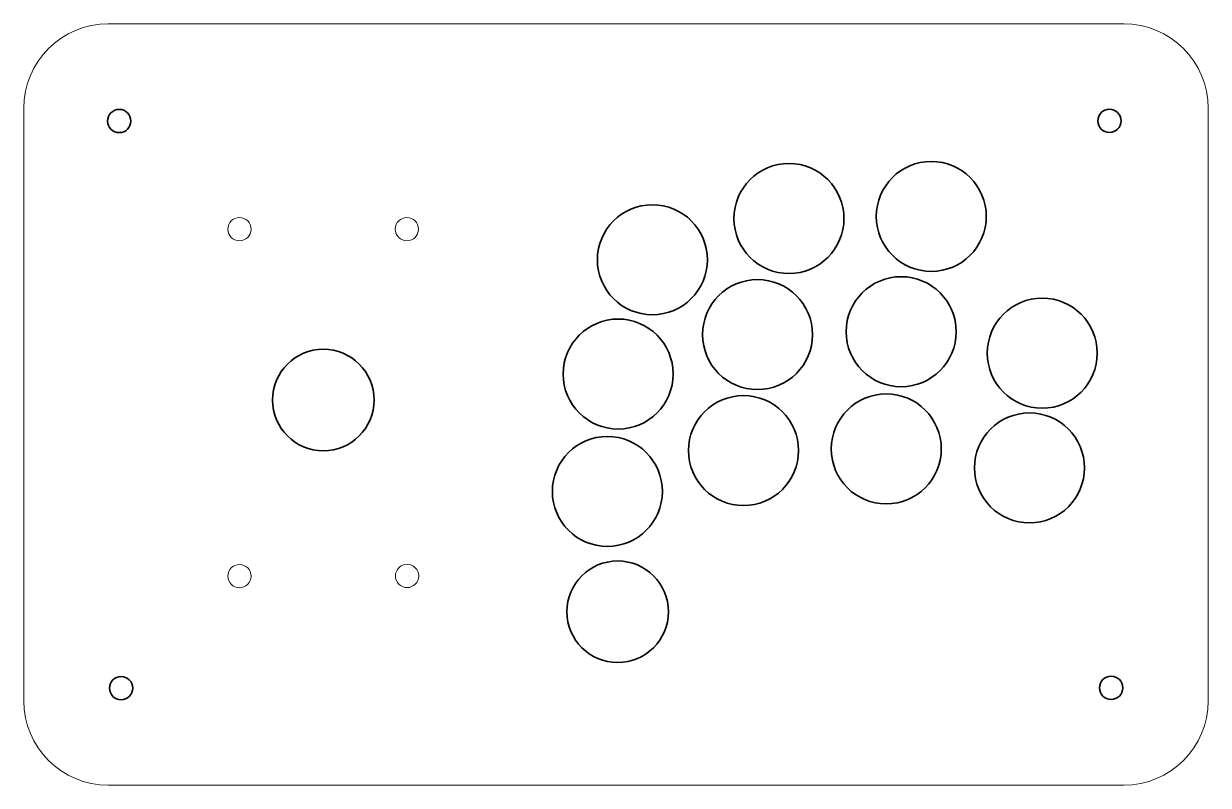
# Model space of a CAD drawing. Header units: millimetres. Extents: x 198 to 2216, y -826 to 151.
# Drawn here: x 1124.4 to 1404.4, y -650.2 to -470.2 of the extents above; entities that cross this region are included whole.
import ezdxf

# ---------------------------------------------------------------- set-up
doc = ezdxf.new("R2010")
doc.units = ezdxf.units.MM
doc.header["$MEASUREMENT"] = 0
doc.layers.add('Layer 1', color=7, linetype='Continuous')

msp = doc.modelspace()

# ---------------------------------------------------------------- linework, layer by layer
at = {"layer": 'Layer 1', "color": 250, "lineweight": 35}
for centre, major_axis in [((1146.9399, -493.2024), (0, 2.75)), ((1380.9894, -493.1624), (0, 2.75)), ((1305.241, -516.2349), (0, 13)), ((1338.8832, -515.7497), (0, 13)), ((1272.9567, -525.9876), (0, 13)), ((1297.8164, -543.6757), (0, 13)), ((1331.7562, -542.993), (0, 13)), ((1365.1108, -548.0645), (0, 13)), ((1264.8619, -553), (0, 13)), ((1195.1835, -559.1424), (0, 12)), ((1294.5005, -571.0885), (0, 13)), ((1328.2452, -570.6984), (0, 13)), ((1362.0874, -575.1847), (0, 13)), ((1262.3162, -580.7438), (0, 13)), ((1264.7544, -609.1858), (0, 12)), ((1147.3793, -627.2274), (0, 2.75)), ((1381.3894, -627.1619), (0, 2.75))]:
    msp.add_ellipse(centre, major_axis=major_axis, ratio=1, dxfattribs=at)
at = {"layer": 'Layer 1', "color": 250, "lineweight": 18}
for centre in [(1175.3615, -518.7555), (1214.9365, -518.7555), (1175.3615, -600.7556), (1214.974, -600.718)]:
    msp.add_ellipse(centre, major_axis=(0, 2.75), ratio=1, dxfattribs=at)
msp.add_open_spline([(1144.3594, -470.1989), (1144.3594, -470.1989), (1384.3593, -470.1989), (1384.3593, -470.1989), (1395.3593, -470.1989), (1404.3593, -479.1989), (1404.3593, -490.1988), (1404.3593, -490.1988), (1404.3593, -630.199), (1404.3593, -630.199), (1404.3593, -641.1989), (1395.3593, -650.1989), (1384.3593, -650.1989), (1384.3593, -650.1989), (1144.3594, -650.1989), (1144.3594, -650.1989), (1133.3593, -650.1989), (1124.3593, -641.1989), (1124.3593, -630.199), (1124.3593, -630.199), (1124.3593, -490.1988), (1124.3593, -490.1988), (1124.3593, -479.1989), (1133.3593, -470.1989), (1144.3594, -470.1989)], degree=3, knots=[0, 0, 0, 0, 0.125, 0.125, 0.125, 0.25, 0.25, 0.25, 0.375, 0.375, 0.375, 0.5, 0.5, 0.5, 0.625, 0.625, 0.625, 0.75, 0.75, 0.75, 0.875, 0.875, 0.875, 1, 1, 1, 1], dxfattribs=at)

doc.saveas('drawing.dxf')
